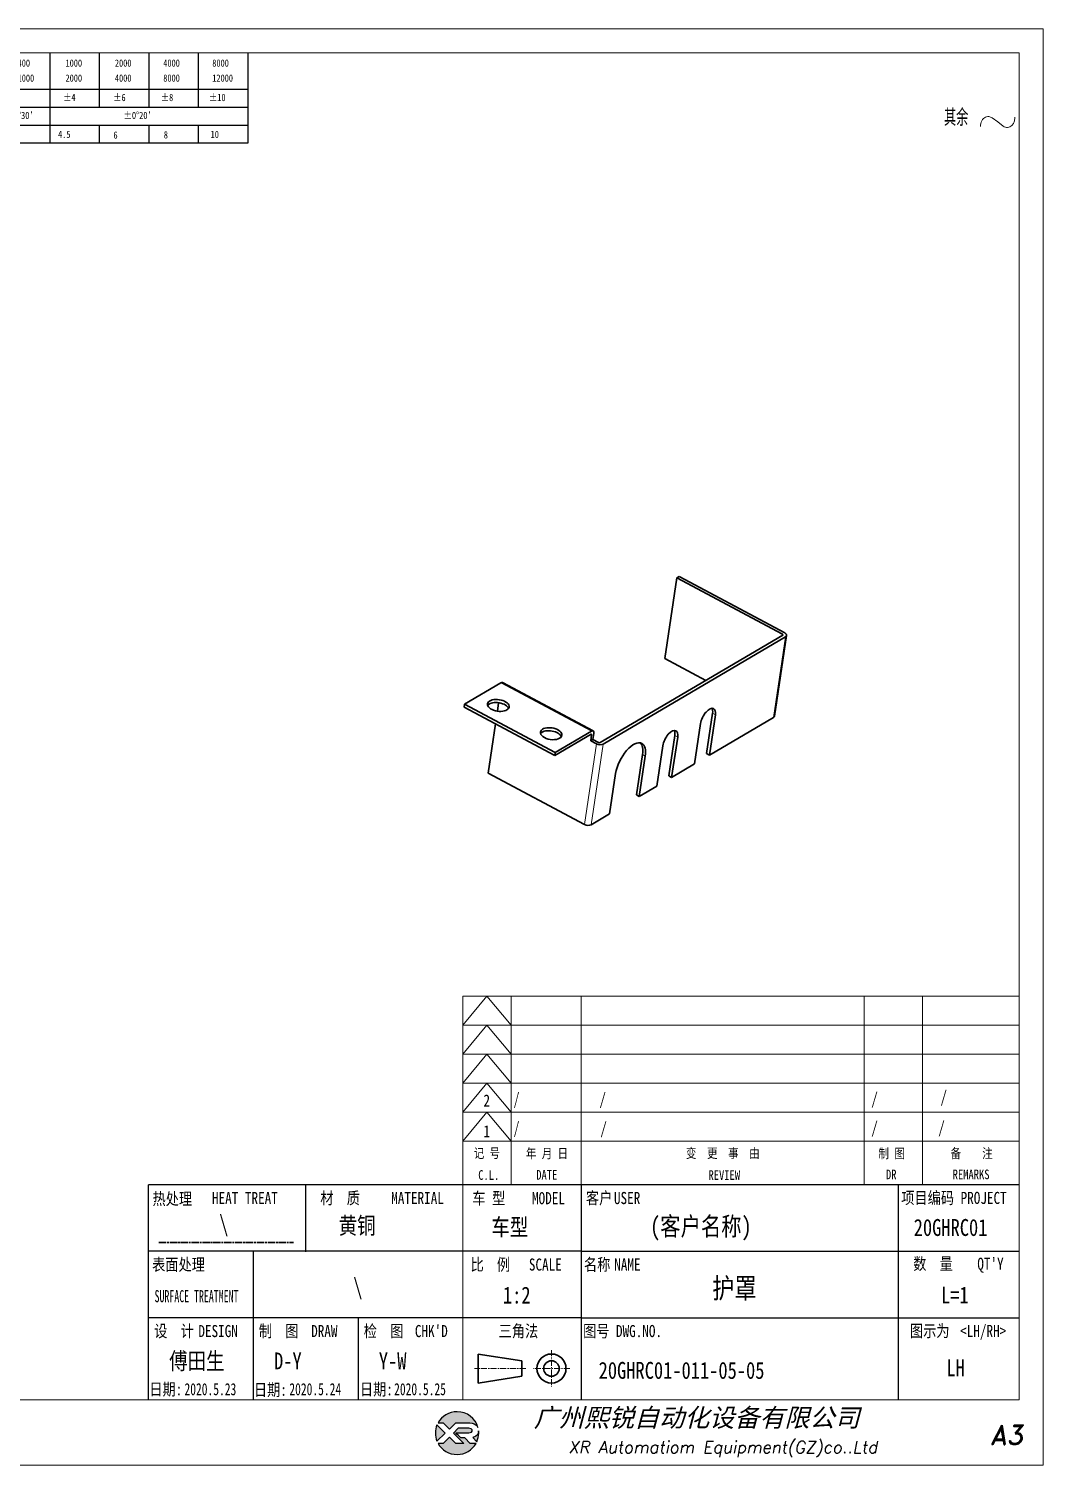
# Model space of a CAD drawing. Header units: millimetres. Extents: x 1333 to 209312, y -42879 to 359.
# Drawn here: x 141320 to 141740, y -1081 to -487 of the extents above; entities that cross this region are included whole.
import ezdxf
from ezdxf.enums import TextEntityAlignment as Align

# ---------------------------------------------------------------- set-up
doc = ezdxf.new("R2010")
doc.units = ezdxf.units.MM
doc.header["$LTSCALE"] = 0.5
for name, pattern in [('AM_ISO08W050x2', [9, 6, -0.75, 1.5, -0.75]), ('CENTER', [2, 1.25, -0.25, 0.25, -0.25]), ('DOT2', [0.125, 0, -0.125])]:
    doc.linetypes.add(name, pattern=pattern)
for name, color, linetype in [('DIM', 3, 'Continuous'), ('layer 1', 7, 'Continuous'), ('图\\M+19E79\\M+195B6\\M+18E9A', 7, 'Continuous'), ('图号', 7, 'Continuous'), ('图名', 7, 'Continuous'), ('数量', 7, 'Continuous'), ('材质', 7, 'Continuous'), ('表面处理', 7, 'Continuous'), ('车型', 7, 'Continuous')]:
    doc.layers.add(name, color=color, linetype=linetype)
for name, color, linetype, lineweight in [('中心线', 2, 'AM_ISO08W050x2', 18), ('图框', 7, 'Continuous', 18), ('标注线', 3, 'Continuous', 18), ('热处理', 7, 'Continuous', 20), ('粗点划线', 6, 'AM_ISO08W050x2', 35)]:
    doc.layers.add(name, color=color, linetype=linetype, lineweight=lineweight)
doc.layers.add('打印', color=7, linetype='Continuous', lineweight=15, plot=False)
doc.layers.add('打印-禁用', color=7, linetype='Continuous', lineweight=15, plot=False)
doc.styles.add('STYLE1', font='')
doc.styles.add('国标', font='simfang.ttf', dxfattribs={"width": 0.8})
doc.styles.add('机械长仿宋', font='gbenor.shx', dxfattribs={"height": 1, "bigfont": 'gbcbig.shx'})
doc.styles.add('标题\\M+18E9A', font='romand.shx', dxfattribs={"oblique": 10, "bigfont": 'bigfont.shx'})
doc.styles.get('STYLE1').set_extended_font_data('SimSun')

# ---------------------------------------------------------------- blocks, each defined once
blk = doc.blocks.new('XR')
at = {"true_color": 0xfc8000}
h = blk.add_hatch(color=30, dxfattribs=at)
h.set_gradient(color1=(252, 128, 0), rotation=240, one_color=1, tint=1, name='INVCURVED')
edge = h.paths.add_edge_path()
edge.add_spline(control_points=[(-434.18, -5928.47), (-433.9, -5928.74), (-433.63, -5929.01), (-433.63, -5929.01), (-433.63, -5929.01), (-433.63, -5929.01), (-433.36, -5928.74), (-433.09, -5928.47)], knot_values=[0.5625, 0.5625, 0.5625, 0.5625, 0.625, 0.625, 0.625, 0.625, 0.6875, 0.6875, 0.6875, 0.6875], degree=3, periodic=0)
edge.add_spline(control_points=[(-433.09, -5928.47), (-432.82, -5928.2), (-432.54, -5927.93), (-432.54, -5927.93), (-432.54, -5927.93), (-432.54, -5927.93), (-432.04, -5927.93), (-431.53, -5927.93)], knot_values=[0.4375, 0.4375, 0.4375, 0.4375, 0.5, 0.5, 0.5, 0.5, 0.5625, 0.5625, 0.5625, 0.5625], degree=3, periodic=0)
edge.add_spline(control_points=[(-431.53, -5927.93), (-431.03, -5927.93), (-430.52, -5927.93), (-430.52, -5927.93), (-430.52, -5927.93), (-430, -5927.93), (-429.43, -5927.96), (-429.01, -5928.33)], knot_values=[0.25, 0.25, 0.25, 0.25, 0.3125, 0.3125, 0.3125, 0.3125, 0.4375, 0.4375, 0.4375, 0.4375], degree=3, periodic=0)
edge.add_spline(control_points=[(-429.01, -5928.33), (-428.88, -5928.44), (-428.78, -5928.59), (-428.71, -5928.75)], knot_values=[0.125, 0.125, 0.125, 0.125, 0.25, 0.25, 0.25, 0.25], degree=3, periodic=0)
edge.add_spline(control_points=[(-428.71, -5928.75), (-429.13, -5927.18), (-430.58, -5926.02), (-432.31, -5926.02)], knot_values=[0, 0, 0, 0, 0.125, 0.125, 0.125, 0.125], degree=3, periodic=0)
edge.add_spline(control_points=[(-432.31, -5926.02), (-433.72, -5926.02), (-434.94, -5926.79), (-435.58, -5927.93)], knot_values=[0.875, 0.875, 0.875, 0.875, 1, 1, 1, 1], degree=3, periodic=0)
edge.add_spline(control_points=[(-435.58, -5927.93), (-435.58, -5927.93), (-434.72, -5927.93), (-434.72, -5927.93), (-434.72, -5927.93), (-434.72, -5927.93), (-434.45, -5928.2), (-434.18, -5928.47)], knot_values=[0.6875, 0.6875, 0.6875, 0.6875, 0.8125, 0.8125, 0.8125, 0.8125, 0.875, 0.875, 0.875, 0.875], degree=3, periodic=0)
edge = h.paths.add_edge_path()
edge.add_spline(control_points=[(-434.79, -5929.26), (-435.04, -5929.02), (-435.34, -5928.72), (-435.54, -5928.53)], knot_values=[0.562504, 0.562504, 0.562504, 0.562504, 0.656252, 0.656252, 0.656252, 0.656252], degree=3, periodic=0)
edge.add_spline(control_points=[(-435.54, -5928.53), (-435.67, -5928.4), (-435.76, -5928.31), (-435.76, -5928.31), (-435.76, -5928.31), (-435.94, -5928.74), (-436.03, -5929.21), (-436.03, -5929.71)], knot_values=[0.25, 0.25, 0.25, 0.25, 0.312504, 0.312504, 0.312504, 0.312504, 0.562504, 0.562504, 0.562504, 0.562504], degree=3, periodic=0)
edge.add_spline(control_points=[(-436.03, -5929.71), (-436.03, -5930.2), (-435.94, -5930.67), (-435.76, -5931.1), (-435.76, -5931.1), (-435.4, -5930.75), (-435.05, -5930.4)], knot_values=[0.874998, 0.874998, 0.874998, 0.874998, 1.124998, 1.124998, 1.124998, 1.25, 1.25, 1.25, 1.25], degree=3, periodic=0)
edge.add_spline(control_points=[(-435.05, -5930.4), (-434.7, -5930.05), (-434.34, -5929.71), (-434.34, -5929.71), (-434.34, -5929.71), (-434.34, -5929.71), (-434.34, -5929.71), (-434.34, -5929.71)], knot_values=[0.749878, 0.749878, 0.749878, 0.749878, 0.874875, 0.874875, 0.874875, 0.874875, 0.874998, 0.874998, 0.874998, 0.874998], degree=3, periodic=0)
edge.add_spline(control_points=[(-434.34, -5929.71), (-434.34, -5929.71), (-434.34, -5929.71), (-434.34, -5929.71)], knot_values=[0.749634, 0.749634, 0.749634, 0.749634, 0.749817, 0.749817, 0.749817, 0.749817], degree=3, periodic=0)
edge.add_spline(control_points=[(-434.35, -5929.7), (-434.35, -5929.7), (-434.35, -5929.7), (-434.35, -5929.7)], knot_values=[0.738281, 0.738281, 0.738281, 0.738281, 0.742188, 0.742188, 0.742188, 0.742188], degree=3, periodic=0)
edge.add_spline(control_points=[(-434.35, -5929.7), (-434.36, -5929.69), (-434.37, -5929.68), (-434.38, -5929.67)], knot_values=[0.726563, 0.726563, 0.726563, 0.726563, 0.738281, 0.738281, 0.738281, 0.738281], degree=3, periodic=0)
edge.add_spline(control_points=[(-434.38, -5929.67), (-434.38, -5929.66), (-434.39, -5929.65), (-434.4, -5929.65)], knot_values=[0.718751, 0.718751, 0.718751, 0.718751, 0.726563, 0.726563, 0.726563, 0.726563], degree=3, periodic=0)
edge.add_spline(control_points=[(-434.4, -5929.65), (-434.42, -5929.63), (-434.45, -5929.6), (-434.47, -5929.58)], knot_values=[0.703126, 0.703126, 0.703126, 0.703126, 0.718751, 0.718751, 0.718751, 0.718751], degree=3, periodic=0)
edge.add_spline(control_points=[(-434.47, -5929.58), (-434.5, -5929.55), (-434.53, -5929.52), (-434.56, -5929.49)], knot_values=[0.687501, 0.687501, 0.687501, 0.687501, 0.703126, 0.703126, 0.703126, 0.703126], degree=3, periodic=0)
edge.add_spline(control_points=[(-434.56, -5929.49), (-434.63, -5929.42), (-434.71, -5929.35), (-434.79, -5929.26)], knot_values=[0.656252, 0.656252, 0.656252, 0.656252, 0.687501, 0.687501, 0.687501, 0.687501], degree=3, periodic=0)
at = {"true_color": 0x0348ff}
h = blk.add_hatch(color=160, dxfattribs=at)
h.set_gradient(color1=(3, 72, 255), color2=(0, 41, 153), one_color=1, tint=0.3, name='HEMISPHERICAL')
edge = h.paths.add_edge_path()
edge.add_spline(control_points=[(-432.54, -5929.67), (-432.26, -5929.95), (-431.94, -5930.23), (-431.66, -5930.51), (-431.66, -5930.51), (-431.66, -5930.51), (-431.66, -5930.51), (-431.66, -5930.51)], knot_values=[0.736842, 0.736842, 0.736842, 0.736842, 0.789474, 0.789474, 0.789474, 0.789474, 0.802633, 0.802633, 0.802633, 0.802633], degree=3, periodic=0)
edge.add_spline(control_points=[(-431.66, -5930.51), (-431.65, -5930.51), (-431.65, -5930.52), (-431.65, -5930.52)], knot_values=[0.802633, 0.802633, 0.802633, 0.802633, 0.815791, 0.815791, 0.815791, 0.815791], degree=3, periodic=0)
edge.add_spline(control_points=[(-431.65, -5930.52), (-431.64, -5930.53), (-431.64, -5930.53), (-431.64, -5930.53)], knot_values=[0.815791, 0.815791, 0.815791, 0.815791, 0.82237, 0.82237, 0.82237, 0.82237], degree=3, periodic=0)
edge.add_spline(control_points=[(-431.64, -5930.53), (-431.64, -5930.53), (-431.64, -5930.53), (-431.63, -5930.54)], knot_values=[0.82237, 0.82237, 0.82237, 0.82237, 0.828949, 0.828949, 0.828949, 0.828949], degree=3, periodic=0)
edge.add_spline(control_points=[(-431.63, -5930.54), (-431.63, -5930.54), (-431.63, -5930.54), (-431.63, -5930.54), (-431.63, -5930.54), (-431.63, -5930.54), (-431.59, -5930.54), (-431.52, -5930.54)], knot_values=[0.841901, 0.841901, 0.841901, 0.841901, 0.842105, 0.842105, 0.842105, 0.842105, 0.855264, 0.855264, 0.855264, 0.855264], degree=3, periodic=0)
edge.add_spline(control_points=[(-431.52, -5930.54), (-431.46, -5930.54), (-431.38, -5930.54), (-431.3, -5930.54)], knot_values=[0.855264, 0.855264, 0.855264, 0.855264, 0.868422, 0.868422, 0.868422, 0.868422], degree=3, periodic=0)
edge.add_spline(control_points=[(-431.3, -5930.54), (-431.26, -5930.54), (-431.22, -5930.54), (-431.18, -5930.54)], knot_values=[0.868422, 0.868422, 0.868422, 0.868422, 0.875, 0.875, 0.875, 0.875], degree=3, periodic=0)
edge.add_spline(control_points=[(-431.18, -5930.54), (-431.14, -5930.54), (-431.1, -5930.54), (-431.07, -5930.54)], knot_values=[0.875, 0.875, 0.875, 0.875, 0.881579, 0.881579, 0.881579, 0.881579], degree=3, periodic=0)
edge.add_spline(control_points=[(-431.07, -5930.54), (-431.05, -5930.54), (-431.04, -5930.54), (-431.03, -5930.54)], knot_values=[0.881579, 0.881579, 0.881579, 0.881579, 0.884869, 0.884869, 0.884869, 0.884869], degree=3, periodic=0)
edge.add_spline(control_points=[(-431.03, -5930.54), (-431.02, -5930.54), (-431, -5930.54), (-431, -5930.54)], knot_values=[0.884869, 0.884869, 0.884869, 0.884869, 0.888158, 0.888158, 0.888158, 0.888158], degree=3, periodic=0)
edge.add_spline(control_points=[(-431, -5930.54), (-430.99, -5930.54), (-430.99, -5930.54), (-430.98, -5930.54)], knot_values=[0.888158, 0.888158, 0.888158, 0.888158, 0.889803, 0.889803, 0.889803, 0.889803], degree=3, periodic=0)
edge.add_spline(control_points=[(-430.98, -5930.54), (-430.98, -5930.54), (-430.98, -5930.54), (-430.97, -5930.54)], knot_values=[0.889803, 0.889803, 0.889803, 0.889803, 0.891447, 0.891447, 0.891447, 0.891447], degree=3, periodic=0)
edge.add_spline(control_points=[(-430.97, -5930.54), (-430.97, -5930.54), (-430.97, -5930.54), (-430.97, -5930.54)], knot_values=[0.891447, 0.891447, 0.891447, 0.891447, 0.89227, 0.89227, 0.89227, 0.89227], degree=3, periodic=0)
edge.add_spline(control_points=[(-430.97, -5930.54), (-430.97, -5930.54), (-430.97, -5930.54), (-430.97, -5930.54)], knot_values=[0.89227, 0.89227, 0.89227, 0.89227, 0.893092, 0.893092, 0.893092, 0.893092], degree=3, periodic=0)
edge.add_spline(control_points=[(-430.97, -5930.54), (-430.97, -5930.54), (-430.97, -5930.54), (-430.97, -5930.54)], knot_values=[0.893092, 0.893092, 0.893092, 0.893092, 0.893503, 0.893503, 0.893503, 0.893503], degree=3, periodic=0)
edge.add_spline(control_points=[(-430.97, -5930.54), (-430.97, -5930.54), (-430.97, -5930.54), (-430.97, -5930.54)], knot_values=[0.893503, 0.893503, 0.893503, 0.893503, 0.893914, 0.893914, 0.893914, 0.893914], degree=3, periodic=0)
edge.add_spline(control_points=[(-430.97, -5930.54), (-430.97, -5930.54), (-430.97, -5930.54), (-430.97, -5930.54)], knot_values=[0.893914, 0.893914, 0.893914, 0.893914, 0.89412, 0.89412, 0.89412, 0.89412], degree=3, periodic=0)
edge.add_spline(control_points=[(-430.97, -5930.54), (-430.97, -5930.54), (-430.97, -5930.54), (-430.97, -5930.54)], knot_values=[0.89412, 0.89412, 0.89412, 0.89412, 0.894326, 0.894326, 0.894326, 0.894326], degree=3, periodic=0)
edge.add_spline(control_points=[(-430.97, -5930.54), (-430.97, -5930.54), (-430.97, -5930.54), (-430.97, -5930.54)], knot_values=[0.894428, 0.894428, 0.894428, 0.894428, 0.894531, 0.894531, 0.894531, 0.894531], degree=3, periodic=0)
edge.add_spline(control_points=[(-430.97, -5930.54), (-430.97, -5930.54), (-430.97, -5930.54), (-430.97, -5930.54)], knot_values=[0.894531, 0.894531, 0.894531, 0.894531, 0.894583, 0.894583, 0.894583, 0.894583], degree=3, periodic=0)
edge.add_spline(control_points=[(-430.97, -5930.54), (-430.97, -5930.54), (-430.97, -5930.54), (-430.97, -5930.54), (-430.97, -5930.54), (-430.97, -5930.54), (-430.73, -5930.78), (-430.49, -5931.01)], knot_values=[0.894685, 0.894685, 0.894685, 0.894685, 0.894737, 0.894737, 0.894737, 0.894737, 0.921052, 0.921052, 0.921052, 0.921052], degree=3, periodic=0)
edge.add_spline(control_points=[(-430.49, -5931.01), (-430.26, -5931.24), (-430.02, -5931.48), (-430.02, -5931.48)], knot_values=[0.921052, 0.921052, 0.921052, 0.921052, 0.947368, 0.947368, 0.947368, 0.947368], degree=3, periodic=0)
edge.add_spline(control_points=[(-430.02, -5931.48), (-430.02, -5931.48), (-430.02, -5931.48), (-430.02, -5931.48)], knot_values=[0.947522, 0.947522, 0.947522, 0.947522, 0.947573, 0.947573, 0.947573, 0.947573], degree=3, periodic=0)
edge.add_spline(control_points=[(-430.02, -5931.48), (-430.02, -5931.48), (-430.02, -5931.48), (-430.02, -5931.48)], knot_values=[0.947573, 0.947573, 0.947573, 0.947573, 0.947676, 0.947676, 0.947676, 0.947676], degree=3, periodic=0)
edge.add_spline(control_points=[(-430.02, -5931.48), (-430.02, -5931.48), (-430.02, -5931.48), (-430.02, -5931.48)], knot_values=[0.947676, 0.947676, 0.947676, 0.947676, 0.947779, 0.947779, 0.947779, 0.947779], degree=3, periodic=0)
edge.add_spline(control_points=[(-430.02, -5931.48), (-430.02, -5931.48), (-430.02, -5931.48), (-430.02, -5931.48)], knot_values=[0.947779, 0.947779, 0.947779, 0.947779, 0.947984, 0.947984, 0.947984, 0.947984], degree=3, periodic=0)
edge.add_spline(control_points=[(-430.02, -5931.48), (-430.02, -5931.48), (-430.02, -5931.48), (-430.02, -5931.48)], knot_values=[0.947984, 0.947984, 0.947984, 0.947984, 0.94819, 0.94819, 0.94819, 0.94819], degree=3, periodic=0)
edge.add_spline(control_points=[(-430.02, -5931.48), (-430.02, -5931.48), (-430.02, -5931.48), (-430.02, -5931.48)], knot_values=[0.94819, 0.94819, 0.94819, 0.94819, 0.948601, 0.948601, 0.948601, 0.948601], degree=3, periodic=0)
edge.add_spline(control_points=[(-430.02, -5931.48), (-430.02, -5931.48), (-430.02, -5931.48), (-430.02, -5931.48)], knot_values=[0.948601, 0.948601, 0.948601, 0.948601, 0.949012, 0.949012, 0.949012, 0.949012], degree=3, periodic=0)
edge.add_spline(control_points=[(-430.02, -5931.48), (-430.02, -5931.48), (-430.01, -5931.48), (-430.01, -5931.48)], knot_values=[0.949012, 0.949012, 0.949012, 0.949012, 0.949834, 0.949834, 0.949834, 0.949834], degree=3, periodic=0)
edge.add_spline(control_points=[(-430.01, -5931.48), (-430.01, -5931.48), (-430.01, -5931.48), (-430.01, -5931.48)], knot_values=[0.949834, 0.949834, 0.949834, 0.949834, 0.950657, 0.950657, 0.950657, 0.950657], degree=3, periodic=0)
edge.add_spline(control_points=[(-430.01, -5931.48), (-430.01, -5931.48), (-430, -5931.48), (-430, -5931.48)], knot_values=[0.950657, 0.950657, 0.950657, 0.950657, 0.952301, 0.952301, 0.952301, 0.952301], degree=3, periodic=0)
edge.add_spline(control_points=[(-430, -5931.48), (-429.99, -5931.48), (-429.98, -5931.48), (-429.98, -5931.48)], knot_values=[0.952301, 0.952301, 0.952301, 0.952301, 0.953946, 0.953946, 0.953946, 0.953946], degree=3, periodic=0)
edge.add_spline(control_points=[(-429.98, -5931.48), (-429.96, -5931.48), (-429.95, -5931.48), (-429.93, -5931.48)], knot_values=[0.953946, 0.953946, 0.953946, 0.953946, 0.957236, 0.957236, 0.957236, 0.957236], degree=3, periodic=0)
edge.add_spline(control_points=[(-429.93, -5931.48), (-429.91, -5931.48), (-429.89, -5931.48), (-429.87, -5931.48)], knot_values=[0.957236, 0.957236, 0.957236, 0.957236, 0.960525, 0.960525, 0.960525, 0.960525], degree=3, periodic=0)
edge.add_spline(control_points=[(-429.87, -5931.48), (-429.82, -5931.48), (-429.77, -5931.48), (-429.71, -5931.48)], knot_values=[0.960525, 0.960525, 0.960525, 0.960525, 0.967104, 0.967104, 0.967104, 0.967104], degree=3, periodic=0)
edge.add_spline(control_points=[(-429.71, -5931.48), (-429.65, -5931.48), (-429.59, -5931.48), (-429.53, -5931.48)], knot_values=[0.967104, 0.967104, 0.967104, 0.967104, 0.973683, 0.973683, 0.973683, 0.973683], degree=3, periodic=0)
edge.add_spline(control_points=[(-429.53, -5931.48), (-429.41, -5931.48), (-429.29, -5931.48), (-429.19, -5931.48)], knot_values=[0.973683, 0.973683, 0.973683, 0.973683, 0.98684, 0.98684, 0.98684, 0.98684], degree=3, periodic=0)
edge.add_spline(control_points=[(-429.19, -5931.48), (-429.1, -5931.48), (-429.04, -5931.48), (-429.04, -5931.48), (-429.67, -5932.62), (-430.9, -5933.39), (-432.31, -5933.39)], knot_values=[0.98684, 0.98684, 0.98684, 0.98684, 1, 1, 1, 1.052632, 1.052632, 1.052632, 1.052632], degree=3, periodic=0)
edge.add_spline(control_points=[(-432.31, -5933.39), (-433.72, -5933.39), (-434.94, -5932.62), (-435.58, -5931.48), (-435.58, -5931.48), (-435.58, -5931.48), (-435.36, -5931.48), (-435.15, -5931.48)], knot_values=[0.052632, 0.052632, 0.052632, 0.052632, 0.105263, 0.105263, 0.105263, 0.105263, 0.131579, 0.131579, 0.131579, 0.131579], degree=3, periodic=0)
edge.add_spline(control_points=[(-435.15, -5931.48), (-434.93, -5931.48), (-434.72, -5931.48), (-434.72, -5931.48), (-434.72, -5931.48), (-434.72, -5931.48), (-434.45, -5931.21), (-434.18, -5930.94)], knot_values=[0.131579, 0.131579, 0.131579, 0.131579, 0.157895, 0.157895, 0.157895, 0.157895, 0.184211, 0.184211, 0.184211, 0.184211], degree=3, periodic=0)
edge.add_spline(control_points=[(-434.18, -5930.94), (-433.9, -5930.67), (-433.63, -5930.4), (-433.63, -5930.4), (-433.63, -5930.4), (-433.63, -5930.4), (-433.36, -5930.67), (-433.09, -5930.94)], knot_values=[0.184211, 0.184211, 0.184211, 0.184211, 0.210526, 0.210526, 0.210526, 0.210526, 0.236842, 0.236842, 0.236842, 0.236842], degree=3, periodic=0)
edge.add_spline(control_points=[(-433.09, -5930.94), (-432.82, -5931.21), (-432.54, -5931.48), (-432.54, -5931.48), (-432.54, -5931.48), (-432.54, -5931.48), (-432.19, -5931.48), (-431.83, -5931.48)], knot_values=[0.236842, 0.236842, 0.236842, 0.236842, 0.263158, 0.263158, 0.263158, 0.263158, 0.289474, 0.289474, 0.289474, 0.289474], degree=3, periodic=0)
edge.add_spline(control_points=[(-431.83, -5931.48), (-431.48, -5931.48), (-431.12, -5931.48), (-431.12, -5931.48), (-431.12, -5931.48), (-431.12, -5931.48), (-431.57, -5931.03), (-432.02, -5930.59)], knot_values=[0.289474, 0.289474, 0.289474, 0.289474, 0.315789, 0.315789, 0.315789, 0.315789, 0.342105, 0.342105, 0.342105, 0.342105], degree=3, periodic=0)
edge.add_spline(control_points=[(-432.02, -5930.59), (-432.47, -5930.15), (-432.92, -5929.71), (-432.92, -5929.71), (-432.92, -5929.71), (-432.92, -5929.71), (-432.71, -5929.5), (-432.5, -5929.29)], knot_values=[0.342105, 0.342105, 0.342105, 0.342105, 0.368421, 0.368421, 0.368421, 0.368421, 0.394737, 0.394737, 0.394737, 0.394737], degree=3, periodic=0)
edge.add_spline(control_points=[(-432.5, -5929.29), (-432.3, -5929.09), (-432.09, -5928.88), (-432.09, -5928.88)], knot_values=[0.394737, 0.394737, 0.394737, 0.394737, 0.421053, 0.421053, 0.421053, 0.421053], degree=3, periodic=0)
edge.add_spline(control_points=[(-432.09, -5928.88), (-432.09, -5928.88), (-432.06, -5928.86), (-432.06, -5928.86)], knot_values=[0.421053, 0.421053, 0.421053, 0.421053, 0.473684, 0.473684, 0.473684, 0.473684], degree=3, periodic=0)
edge.add_spline(control_points=[(-432.06, -5928.86), (-432.06, -5928.86), (-432.06, -5928.86), (-432.06, -5928.86), (-432.06, -5928.86), (-432.06, -5928.86), (-430.4, -5928.86), (-430.26, -5928.86)], knot_values=[0.473684, 0.473684, 0.473684, 0.473684, 0.473684, 0.473684, 0.473684, 0.473684, 0.526316, 0.526316, 0.526316, 0.526316], degree=3, periodic=0)
edge.add_spline(control_points=[(-430.26, -5928.86), (-429.54, -5928.86), (-429.62, -5929.4), (-429.83, -5929.55)], knot_values=[0.526316, 0.526316, 0.526316, 0.526316, 0.578947, 0.578947, 0.578947, 0.578947], degree=3, periodic=0)
edge.add_spline(control_points=[(-429.83, -5929.55), (-429.94, -5929.62), (-430.08, -5929.65), (-430.26, -5929.65), (-430.26, -5929.65), (-430.26, -5929.65), (-430.48, -5929.65), (-430.71, -5929.66)], knot_values=[0.578947, 0.578947, 0.578947, 0.578947, 0.631579, 0.631579, 0.631579, 0.631579, 0.657895, 0.657895, 0.657895, 0.657895], degree=3, periodic=0)
edge.add_spline(control_points=[(-430.71, -5929.66), (-430.93, -5929.66), (-431.15, -5929.67), (-431.15, -5929.67), (-431.15, -5929.67), (-431.15, -5929.67), (-432.54, -5929.67), (-432.54, -5929.67)], knot_values=[0.657895, 0.657895, 0.657895, 0.657895, 0.684211, 0.684211, 0.684211, 0.684211, 0.736842, 0.736842, 0.736842, 0.736842], degree=3, periodic=0)
edge = h.paths.add_edge_path()
edge.add_spline(control_points=[(-428.6, -5929.32), (-428.61, -5929.67), (-428.76, -5930), (-429.06, -5930.22)], knot_values=[0.8, 0.8, 0.8, 0.8, 1, 1, 1, 1], degree=3, periodic=0)
edge.add_spline(control_points=[(-429.06, -5930.22), (-429.22, -5930.34), (-429.41, -5930.43), (-429.61, -5930.48)], knot_values=[0.6, 0.6, 0.6, 0.6, 0.8, 0.8, 0.8, 0.8], degree=3, periodic=0)
edge.add_spline(control_points=[(-429.61, -5930.48), (-429.61, -5930.48), (-428.9, -5931.19), (-428.9, -5931.19), (-428.9, -5931.19), (-428.69, -5930.73), (-428.58, -5930.23), (-428.58, -5929.71)], knot_values=[0.2, 0.2, 0.2, 0.2, 0.4, 0.4, 0.4, 0.4, 0.6, 0.6, 0.6, 0.6], degree=3, periodic=0)
edge.add_spline(control_points=[(-428.58, -5929.71), (-428.58, -5929.58), (-428.59, -5929.45), (-428.6, -5929.32)], knot_values=[0, 0, 0, 0, 0.2, 0.2, 0.2, 0.2], degree=3, periodic=0)
at = {"layer": 'layer 1', "color": 30}
for points, knots in [([(-432.31, -5926.02), (-430.58, -5926.02), (-429.13, -5927.18), (-428.71, -5928.75), (-428.71, -5928.75), (-428.78, -5928.59), (-428.88, -5928.44), (-429.01, -5928.33), (-429.01, -5928.33), (-429.43, -5927.96), (-430, -5927.93), (-430.52, -5927.93), (-430.52, -5927.93), (-430.52, -5927.93), (-432.54, -5927.93), (-432.54, -5927.93), (-432.54, -5927.93), (-432.54, -5927.93), (-433.63, -5929.01), (-433.63, -5929.01), (-433.63, -5929.01), (-433.63, -5929.01), (-434.72, -5927.93), (-434.72, -5927.93), (-434.72, -5927.93), (-434.72, -5927.93), (-435.58, -5927.93), (-435.58, -5927.93), (-435.58, -5927.93), (-434.94, -5926.79), (-433.72, -5926.02), (-432.31, -5926.02)], [0, 0, 0, 0, 0.125, 0.125, 0.125, 0.125, 0.25, 0.25, 0.25, 0.25, 0.375, 0.375, 0.375, 0.375, 0.5, 0.5, 0.5, 0.5, 0.625, 0.625, 0.625, 0.625, 0.75, 0.75, 0.75, 0.75, 0.875, 0.875, 0.875, 0.875, 1, 1, 1, 1]), ([(-435.76, -5931.1), (-435.94, -5930.67), (-436.03, -5930.2), (-436.03, -5929.71), (-436.03, -5929.71), (-436.03, -5929.21), (-435.94, -5928.74), (-435.76, -5928.31), (-435.76, -5928.31), (-435.76, -5928.31), (-434.34, -5929.71), (-434.34, -5929.71), (-434.34, -5929.71), (-434.34, -5929.71), (-435.76, -5931.1), (-435.76, -5931.1)], [0, 0, 0, 0, 0.25, 0.25, 0.25, 0.25, 0.5, 0.5, 0.5, 0.5, 0.75, 0.75, 0.75, 0.75, 1, 1, 1, 1])]:
    blk.add_open_spline(points, degree=3, knots=knots, dxfattribs=at)
at = {"layer": 'layer 1', "color": 154}
for points, knots in [([(-429.04, -5931.48), (-429.67, -5932.62), (-430.9, -5933.39), (-432.31, -5933.39), (-432.31, -5933.39), (-433.72, -5933.39), (-434.94, -5932.62), (-435.58, -5931.48), (-435.58, -5931.48), (-435.58, -5931.48), (-434.72, -5931.48), (-434.72, -5931.48), (-434.72, -5931.48), (-434.72, -5931.48), (-433.63, -5930.4), (-433.63, -5930.4), (-433.63, -5930.4), (-433.63, -5930.4), (-432.54, -5931.48), (-432.54, -5931.48), (-432.54, -5931.48), (-432.54, -5931.48), (-431.12, -5931.48), (-431.12, -5931.48), (-431.12, -5931.48), (-431.12, -5931.48), (-432.92, -5929.71), (-432.92, -5929.71), (-432.92, -5929.71), (-432.92, -5929.71), (-432.09, -5928.88), (-432.09, -5928.88), (-432.09, -5928.88), (-432.09, -5928.88), (-432.06, -5928.86), (-432.06, -5928.86), (-432.06, -5928.86), (-432.06, -5928.86), (-430.4, -5928.86), (-430.26, -5928.86), (-430.26, -5928.86), (-429.54, -5928.86), (-429.62, -5929.4), (-429.83, -5929.55), (-429.83, -5929.55), (-429.94, -5929.62), (-430.08, -5929.65), (-430.26, -5929.65), (-430.26, -5929.65), (-430.26, -5929.65), (-431.15, -5929.67), (-431.15, -5929.67), (-431.15, -5929.67), (-431.15, -5929.67), (-432.54, -5929.67), (-432.54, -5929.67), (-432.54, -5929.67), (-432.26, -5929.95), (-431.94, -5930.23), (-431.66, -5930.51), (-431.66, -5930.51), (-431.66, -5930.51), (-431.63, -5930.54), (-431.63, -5930.54), (-431.63, -5930.54), (-431.63, -5930.54), (-430.97, -5930.54), (-430.97, -5930.54), (-430.97, -5930.54), (-430.97, -5930.54), (-430.02, -5931.48), (-430.02, -5931.48), (-430.02, -5931.48), (-430.02, -5931.48), (-429.04, -5931.48), (-429.04, -5931.48)], [0, 0, 0, 0, 0.052632, 0.052632, 0.052632, 0.052632, 0.105263, 0.105263, 0.105263, 0.105263, 0.157895, 0.157895, 0.157895, 0.157895, 0.210526, 0.210526, 0.210526, 0.210526, 0.263158, 0.263158, 0.263158, 0.263158, 0.315789, 0.315789, 0.315789, 0.315789, 0.368421, 0.368421, 0.368421, 0.368421, 0.421053, 0.421053, 0.421053, 0.421053, 0.473684, 0.473684, 0.473684, 0.473684, 0.526316, 0.526316, 0.526316, 0.526316, 0.578947, 0.578947, 0.578947, 0.578947, 0.631579, 0.631579, 0.631579, 0.631579, 0.684211, 0.684211, 0.684211, 0.684211, 0.736842, 0.736842, 0.736842, 0.736842, 0.789474, 0.789474, 0.789474, 0.789474, 0.842105, 0.842105, 0.842105, 0.842105, 0.894737, 0.894737, 0.894737, 0.894737, 0.947368, 0.947368, 0.947368, 0.947368, 1, 1, 1, 1]), ([(-428.6, -5929.32), (-428.59, -5929.45), (-428.58, -5929.58), (-428.58, -5929.71), (-428.58, -5929.71), (-428.58, -5930.23), (-428.69, -5930.73), (-428.9, -5931.19), (-428.9, -5931.19), (-428.9, -5931.19), (-429.61, -5930.48), (-429.61, -5930.48), (-429.61, -5930.48), (-429.41, -5930.43), (-429.22, -5930.34), (-429.06, -5930.22), (-429.06, -5930.22), (-428.76, -5930), (-428.61, -5929.67), (-428.6, -5929.32)], [0, 0, 0, 0, 0.2, 0.2, 0.2, 0.2, 0.4, 0.4, 0.4, 0.4, 0.6, 0.6, 0.6, 0.6, 0.8, 0.8, 0.8, 0.8, 1, 1, 1, 1])]:
    blk.add_open_spline(points, degree=3, knots=knots, dxfattribs=at)
blk = doc.blocks.new('GZDEH零件A3图框V01版')
at = {"layer": '中心线', "color": 1, "linetype": 'CENTER', "lineweight": 5, "ltscale": 2}
for p, q in [((3175.82, -1822.66), (3175.82, -1830.26)), ((3170.49, -1826.46), (3159.89, -1826.46)), ((3179.62, -1826.46), (3172.02, -1826.46))]:
    blk.add_line(p, q, dxfattribs=at)
at = {"layer": '图\\M+19E79\\M+195B6\\M+18E9A', "color": 9}
for p, q in [((3072.2, -1561.98), (3072.2, -1554.46)), ((3082.42, -1561.98), (3082.42, -1554.46)), ((3092.64, -1561.98), (3092.64, -1554.46)), ((3102.86, -1561.98), (3102.86, -1554.46)), ((3113.09, -1573.08), (3113.09, -1554.46)), ((2996.09, -1561.98), (3113.09, -1561.98)), ((3072.2, -1573.08), (3072.2, -1561.98)), ((3082.42, -1565.68), (3082.42, -1561.98)), ((3092.64, -1565.68), (3092.64, -1561.98)), ((3102.86, -1565.68), (3102.86, -1561.98)), ((2996.09, -1565.68), (3113.09, -1565.68)), ((2996.09, -1569.38), (3113.09, -1569.38)), ((3082.42, -1573.08), (3082.42, -1569.48)), ((3092.64, -1573.08), (3092.64, -1569.38)), ((3102.86, -1573.08), (3102.86, -1569.38)), ((2990.09, -1573.08), (3113.09, -1573.08)), ((3272.49, -1788.46), (3092.49, -1788.46)), ((3124.99, -1788.46), (3124.99, -1802.35)), ((3181.99, -1788.46), (3181.99, -1832.96)), ((3247.49, -1788.46), (3247.49, -1832.96)), ((3181.99, -1802.21), (3092.49, -1802.21)), ((3114.17, -1802.21), (3114.17, -1815.96)), ((3181.99, -1802.21), (3272.49, -1802.21)), ((3181.99, -1815.96), (3092.49, -1815.96)), ((3114.17, -1815.96), (3114.17, -1832.96)), ((3114.17, -1815.96), (3114.17, -1832.96)), ((3135.83, -1815.96), (3135.83, -1832.96)), ((3135.83, -1815.96), (3135.83, -1832.96)), ((3181.99, -1815.96), (3272.49, -1815.96))]:
    blk.add_line(p, q, dxfattribs=at)
at = {"layer": '图\\M+19E79\\M+195B6\\M+18E9A', "color": 7}
blk.add_line((3272.49, -1788.46), (3092.49, -1788.46), dxfattribs=at)
at = {"layer": '图\\M+19E79\\M+195B6\\M+18E9A', "color": 9, "linetype": 'Continuous'}
blk.add_line((3092.49, -1832.96), (3092.49, -1788.46), dxfattribs=at)
at = {"layer": '图框', "linetype": 'Continuous'}
for p, q in [((3272.49, -1554.46), (2882.49, -1554.46)), ((3272.49, -1832.96), (3272.49, -1554.46)), ((3157.49, -1749.46), (3272.49, -1749.46)), ((3157.49, -1832.96), (3157.49, -1749.46)), ((2882.49, -1832.96), (3272.49, -1832.96))]:
    blk.add_line(p, q, dxfattribs=at)
at = {"layer": '图框', "color": 9}
for p, q in [((3157.49, -1755.46), (3162.49, -1749.46)), ((3162.49, -1749.46), (3167.49, -1755.46)), ((3167.49, -1788.46), (3167.49, -1749.46)), ((3240.49, -1788.46), (3240.49, -1749.46)), ((3252.49, -1749.46), (3252.49, -1788.46)), ((3157.49, -1755.46), (3272.49, -1755.46)), ((3157.49, -1761.46), (3162.49, -1755.46)), ((3162.49, -1755.46), (3167.49, -1761.46)), ((3157.49, -1761.46), (3272.49, -1761.46)), ((3157.49, -1767.46), (3162.49, -1761.46)), ((3162.49, -1761.46), (3167.49, -1767.46)), ((3157.49, -1767.46), (3272.49, -1767.46)), ((3157.49, -1773.46), (3162.49, -1767.46)), ((3162.49, -1767.46), (3167.49, -1773.46)), ((3157.49, -1773.46), (3272.49, -1773.46)), ((3157.49, -1779.46), (3162.49, -1773.46)), ((3162.49, -1773.46), (3167.49, -1779.46)), ((3157.49, -1779.46), (3272.49, -1779.46))]:
    blk.add_line(p, q, dxfattribs=at)
at = {"layer": '图框', "color": 9, "linetype": 'Continuous'}
blk.add_line((3181.99, -1749.46), (3181.99, -1832.96), dxfattribs=at)
at = {"layer": '图框', "color": 2, "linetype": 'ByBlock', "lineweight": 35}
for p, q in [((3169.69, -1824.86), (3160.69, -1823.46)), ((3160.69, -1829.46), (3160.69, -1823.46)), ((3169.69, -1824.86), (3169.69, -1828.06)), ((3169.69, -1828.06), (3160.69, -1829.46))]:
    blk.add_line(p, q, dxfattribs=at)
for radius in [3, 1.6]:
    blk.add_circle((3175.82, -1826.46), radius, dxfattribs=at)
at = {"layer": '打印-禁用', "linetype": 'Continuous'}
for p, q in [((3277.49, -1549.46), (2857.49, -1549.46)), ((3277.49, -1846.46), (3277.49, -1549.46)), ((2857.49, -1846.46), (3277.49, -1846.46))]:
    blk.add_line(p, q, dxfattribs=at)
at = {"layer": 'DIM', "xscale": 1.199999999999818, "yscale": 1.199999999999818, "zscale": 1.199999999999818}
blk.add_blockref('XR', (3675.07, 5275.84), dxfattribs=at)
at = {"layer": '图\\M+19E79\\M+195B6\\M+18E9A', "color": 9, "style": '国标'}
for s, height, width, p in [('400', 1.5, 0.8, (3065.46, -1557.31)), ('1000', 1.5, 0.8, (3075.36, -1557.31)), ('2000', 1.5, 0.8, (3085.57, -1557.31)), ('4000', 1.5, 0.8, (3095.57, -1557.31)), ('8000', 1.5, 0.8, (3105.7, -1557.31)), ('1000', 1.5, 0.8, (3065.46, -1560.41)), ('2000', 1.5, 0.8, (3075.36, -1560.41)), ('4000', 1.5, 0.8, (3085.57, -1560.41)), ('8000', 1.5, 0.8, (3095.57, -1560.41)), ('12000', 1.5, 0.8, (3105.7, -1560.41)), ('±4', 1.5, 0.8, (3074.85, -1564.42)), ('±6', 1.5, 0.8, (3085.22, -1564.42)), ('±8', 1.5, 0.8, (3095.06, -1564.42)), ('±10', 1.5, 0.8, (3105.02, -1564.42)), ("±0%%D30'", 1.5, 0.8, (3062.98, -1568.12)), ("±0%%D20'", 1.5, 0.8, (3087.38, -1568.12)), ('4.5', 1.5, 0.8, (3073.82, -1572.05)), ('6', 1.5, 0.8, (3085.28, -1572.19)), ('8', 1.5, 0.8, (3095.68, -1572.15)), ('10', 1.5, 0.8, (3105.36, -1572.06)), ('热处理', 2.5, 0.8, (3093.35, -1792.61)), ('材  质', 2.5, 0.8, (3128.04, -1792.46)), ('项目编码 PROJECT', 2.5, 0.8, (3248.13, -1792.43)), ('表面处理', 2.5, 0.8, (3093.27, -1806.21)), ('比  例\u3000', 2.5, 0.8, (3159.1, -1806.21)), ('SCALE', 2.5, 0.8, (3171.15, -1806.21)), ('名称\u3000', 2.5, 0.8, (3182.54, -1806.21)), ('NAME', 2.5, 0.8, (3188.8, -1806.21)), ('数  量', 2.5, 0.8, (3250.61, -1806.05)), ("QT'Y ", 2.5, 0.8, (3263.86, -1806.05)), ('SURFACE TREATMENT', 2.5, 0.6, (3093.77, -1812.75)), (' DESIGN', 2.5, 0.8, (3101.47, -1819.96)), (' DRAW', 2.5, 0.8, (3124.78, -1819.96)), ("CHK'D", 2.5, 0.8, (3147.58, -1819.96)), ('三角法', 2.5, 0.8, (3164.9, -1819.96)), ('图号', 2.5, 0.8, (3182.36, -1819.96)), ('DWG.NO.', 2.5, 0.8, (3189.16, -1819.96)), ('图示为', 2.5, 0.8, (3249.94, -1819.93)), ('<LH/RH>', 2.5, 0.8, (3260.31, -1819.93))]:
    blk.add_text(s, height=height, dxfattribs=dict(at, width=width)).set_placement(p)
at = {"layer": '图\\M+19E79\\M+195B6\\M+18E9A', "color": 9, "style": '国标', "width": 0.8}
for s, p in [('HEAT TREAT', (3112.45, -1792.46)), ('MATERIAL', (3148.14, -1792.46)), ('客户', (3185.68, -1792.46)), ('USER', (3191.46, -1792.46)), ('设  计', (3097.79, -1819.96)), ('制  图', (3119.43, -1819.96)), ('检  图', (3141.11, -1819.96)), ('日期:', (3096.09, -1832)), ('日期:', (3117.71, -1832.1)), ('日期:', (3139.62, -1832))]:
    blk.add_text(s, height=2.5, dxfattribs=at).set_placement(p, align=Align.CENTER)
for s, p in [('车 型', (3162.87, -1791.2)), ('MODEL', (3175.2, -1791.24))]:
    blk.add_text(s, height=2.5, dxfattribs=at).set_placement(p, align=Align.MIDDLE)
at = {"layer": '图\\M+19E79\\M+195B6\\M+18E9A', "color": 7, "lineweight": -3, "style": 'STYLE1', "oblique": 15}
blk.add_text('广州熙锐自动化设备有限公司 ', height=3.8, dxfattribs=at).set_placement((3172.16, -1838.51))
at = {"layer": '图\\M+19E79\\M+195B6\\M+18E9A', "color": 7, "style": '标题\\M+18E9A', "oblique": 10}
for s, height, p in [('A3', 4, (3269.91, -1840.2)), ('XR Automatiom Equipment(GZ)co..Ltd', 2.5, (3211.26, -1842.9))]:
    blk.add_text(s, height=height, dxfattribs=at).set_placement(p, align=Align.MIDDLE)
at = {"layer": '图框', "color": 9, "style": '国标', "width": 0.8}
for s, p in [('记 号', (3162.47, -1782.94)), ('年 月 日', (3174.9, -1782.98)), ('变  更  事  由', (3211.24, -1782.93)), ('C.L.', (3162.86, -1787.45)), ('DATE', (3174.85, -1787.42)), ('REVIEW', (3211.55, -1787.45))]:
    blk.add_text(s, height=2, dxfattribs=at).set_placement(p, align=Align.CENTER)
for s, p in [('制 图', (3246.15, -1781.95)), ('备    注', (3262.68, -1781.92)), ('DR', (3246.06, -1786.34)), ('REMARKS', (3262.57, -1786.32))]:
    blk.add_text(s, height=2, dxfattribs=at).set_placement(p, align=Align.MIDDLE)
blk = doc.blocks.new('DEH A3')
at = {"layer": '图框'}
blk.add_blockref('GZDEH零件A3图框V01版', (-2857.49, 1846.46), dxfattribs=at)
blk = doc.blocks.new('其余不去材料')
at = {"layer": '标注线', "color": 2, "lineweight": 13}
for points in [[(0, 0.17), (0.01, 0.48), (0.07, 0.79), (0.16, 1.09), (0.28, 1.36), (0.44, 1.6), (0.62, 1.8), (0.82, 1.97), (1.04, 2.09), (1.26, 2.17), (1.49, 2.21), (1.72, 2.21), (1.94, 2.17), (2.37, 1.97), (2.41, 1.95)], [(2.41, 1.95), (3.55, 1.11), (4.7, 0.27)], [(4.7, 0.27), (4.91, 0.14), (5.14, 0.05), (5.37, 0), (5.6, 0), (5.82, 0.04), (6.04, 0.11), (6.45, 0.38), (6.79, 0.8), (7.02, 1.34), (7.11, 1.95), (7.11, 2.09)]]:
    blk.add_lwpolyline(points, dxfattribs=at)
at = {"layer": '标注线', "color": 7, "linetype": 'DOT2', "style": '机械长仿宋'}
blk.add_text('其余', height=3.5, dxfattribs=at).set_placement((-7.56, 0.3))

msp = doc.modelspace()

# ---------------------------------------------------------------- linework, layer by layer
at = {"color": 7, "lineweight": 35}
for p, q in [((141588.286, -714.443), (141583.31, -747.807)), ((141588.286, -714.443), (141631.957, -737.798)), ((141589.207, -713.901), (141632.877, -737.257)), ((141556.579, -782.59), (141632.04, -738.187)), ((141557.749, -783.215), (141633.21, -738.813)), ((141633.628, -738.274), (141628.652, -771.638)), ((141516.2, -757.747), (141553.632, -777.766)), ((141537.72, -787.957), (141500.289, -767.938)), ((141537.907, -786.706), (141500.475, -766.687)), ((141628.234, -772.177), (141601.669, -787.808)), ((141513.246, -774.868), (141510.214, -795.197)), ((141549.986, -816.467), (141510.214, -795.197))]:
    msp.add_line(p, q, dxfattribs=at)
at = {"color": 7, "lineweight": 35, "ltscale": 0.026697}
msp.add_line((141589.207, -713.901), (141588.286, -714.443), dxfattribs=at)
at = {"color": 7, "lineweight": 13}
for p, q in [((141633.21, -738.813), (141628.234, -772.177)), ((141515.506, -757.842), (141552.938, -777.862)), ((141549.986, -816.467), (141554.962, -783.103)), ((141552.773, -816.58), (141557.749, -783.215))]:
    msp.add_line(p, q, dxfattribs=at)
at = {"color": 7, "lineweight": 13, "ltscale": 0.012132}
msp.add_line((141631.957, -737.798), (141631.885, -738.278), dxfattribs=at)
at = {"color": 7, "lineweight": 35, "ltscale": 0.48092}
msp.add_line((141583.31, -747.807), (141600.273, -756.879), dxfattribs=at)
at = {"color": 7, "lineweight": 35, "ltscale": 0.435996}
for p, q in [((141500.475, -766.687), (141515.506, -757.842)), ((141537.907, -786.706), (141552.938, -777.862))]:
    msp.add_line(p, q, dxfattribs=at)
at = {"color": 7, "lineweight": 35, "ltscale": 0.089289}
msp.add_line((141514.554, -766.103), (141514.027, -769.636), dxfattribs=at)
at = {"color": 7, "lineweight": 35, "ltscale": 0.031626}
msp.add_line((141500.475, -766.687), (141500.289, -767.938), dxfattribs=at)
at = {"color": 7, "lineweight": 35, "ltscale": 0.421667}
msp.add_line((141602.987, -770.501), (141600.499, -787.183), dxfattribs=at)
at = {"color": 7, "lineweight": 35, "ltscale": 0.421666}
for p, q in [((141604.157, -771.126), (141601.669, -787.808)), ((141595.534, -791.418), (141598.022, -774.736)), ((141579.951, -800.588), (141582.439, -783.905)), ((141588.574, -780.295), (141586.086, -796.977)), ((141560.441, -812.067), (141562.929, -795.385))]:
    msp.add_line(p, q, dxfattribs=at)
at = {"color": 7, "lineweight": 13, "ltscale": 0.03316}
msp.add_line((141602.987, -770.501), (141604.157, -771.126), dxfattribs=at)
at = {"color": 7, "lineweight": 35, "ltscale": 0.435999}
msp.add_line((141537.72, -787.957), (141552.751, -779.113), dxfattribs=at)
at = {"color": 7, "lineweight": 35, "ltscale": 0.063252}
msp.add_line((141552.996, -779.349), (141552.623, -781.852), dxfattribs=at)
at = {"color": 7, "lineweight": 35, "ltscale": 0.026692}
msp.add_line((141553.543, -781.31), (141552.623, -781.852), dxfattribs=at)
at = {"color": 7, "lineweight": 35, "ltscale": 0.066324}
msp.add_line((141554.962, -783.103), (141552.623, -781.852), dxfattribs=at)
at = {"color": 7, "lineweight": 13, "ltscale": 0.009601}
msp.add_line((141552.996, -779.349), (141552.657, -779.168), dxfattribs=at)
at = {"color": 7, "lineweight": 35, "ltscale": 0.063253}
msp.add_line((141553.916, -778.808), (141553.543, -781.31), dxfattribs=at)
at = {"color": 7, "lineweight": 35, "ltscale": 0.066329}
msp.add_line((141555.882, -782.561), (141553.543, -781.31), dxfattribs=at)
at = {"color": 7, "lineweight": 35, "ltscale": 0.421672}
msp.add_line((141587.404, -779.67), (141584.916, -796.352), dxfattribs=at)
at = {"color": 7, "lineweight": 13, "ltscale": 0.033163}
for p, q in [((141587.404, -779.67), (141588.574, -780.295)), ((141574.03, -787.539), (141575.2, -788.165))]:
    msp.add_line(p, q, dxfattribs=at)
at = {"color": 7, "lineweight": 35, "ltscale": 0.031621}
msp.add_line((141537.72, -787.957), (141537.907, -786.706), dxfattribs=at)
at = {"color": 7, "lineweight": 35, "ltscale": 0.421673}
for p, q in [((141574.03, -787.539), (141571.542, -804.222)), ((141575.2, -788.165), (141572.711, -804.847))]:
    msp.add_line(p, q, dxfattribs=at)
at = {"color": 7, "lineweight": 35, "ltscale": 0.033166}
msp.add_line((141600.499, -787.183), (141601.669, -787.808), dxfattribs=at)
at = {"color": 7, "lineweight": 35, "ltscale": 0.274056}
msp.add_line((141595.534, -791.418), (141586.086, -796.977), dxfattribs=at)
at = {"color": 7, "lineweight": 35, "ltscale": 0.209994}
msp.add_line((141579.951, -800.588), (141572.711, -804.847), dxfattribs=at)
at = {"color": 7, "lineweight": 35, "ltscale": 0.03316}
msp.add_line((141586.086, -796.977), (141584.916, -796.352), dxfattribs=at)
at = {"color": 7, "lineweight": 35, "ltscale": 0.033163}
msp.add_line((141572.711, -804.847), (141571.542, -804.222), dxfattribs=at)
at = {"color": 7, "lineweight": 35, "ltscale": 0.222445}
msp.add_line((141560.441, -812.067), (141552.773, -816.58), dxfattribs=at)
at = {"color": 7, "lineweight": 35}
for centre, major_axis, ratio, start_param, end_param in [((141631.65, -737.979), (0.495, -0.074), 0.5373858, 0.0000367, 0.9841893), ((141631.65, -737.979), (0.495, -0.074), 0.5373858, 5.6965782, 6.283222), ((141631.65, -737.979), (1.978, -0.295), 0.5373858, 0.0000367, 0.9841893), ((141631.65, -737.979), (1.978, -0.295), 0.5373858, 5.6965782, 6.283222), ((141515.257, -759.511), (-0.943, -1.764), 0.4668193, 3.1416101, 3.7947035), ((141514.395, -767.244), (4.437, -0.66), 0.5382128, 2.762832, 3.1413603), ((141514.222, -768.499), (4.451, -0.664), 0.5373855, 0.2648106, 2.7636148), ((141514.409, -767.248), (4.451, -0.664), 0.5373858, 6.2831447, 9.0468006), ((141514.409, -767.248), (4.451, -0.664), 0.5373862, 3.1415552, 5.9052063), ((141514.222, -768.499), (4.451, -0.664), 0.5373858, 2.7636153, 2.8767957), ((141514.409, -767.248), (4.451, -0.664), 0.5373858, 5.905208, 6.2831447), ((141601.089, -772.931), (2.358, 4.409), 0.4668193, 6.2831557, 8.5070925), ((141599.928, -772.298), (-2.349, -4.401), 0.4670153, 2.222463, 2.8527075), ((141601.089, -772.931), (2.358, 4.409), 0.4668193, 5.3654998, 6.2831557), ((141626.674, -771.343), (-1.978, 0.295), 0.5373858, 2.5549856, 3.1416293), ((141536.244, -778.925), (4.451, -0.664), 0.5373858, 2.7636153, 3.1415521), ((141536.057, -780.177), (4.451, -0.664), 0.5373858, 0.264813, 2.7636153), ((141536.244, -778.925), (4.451, -0.664), 0.5373858, 6.2831447, 9.0468006), ((141552.689, -779.53), (-0.943, -1.764), 0.4668193, 3.1416101, 3.7947035), ((141552.689, -779.53), (-0.943, -1.764), 0.4668193, 2.2239072, 3.1416101), ((141585.506, -782.1), (-2.358, -4.409), 0.4668193, 3.1415551, 5.3654998), ((141584.345, -781.467), (-2.349, -4.401), 0.4670152, 2.2224631, 2.8527086), ((141585.506, -782.1), (-2.358, -4.409), 0.4668193, 2.2239072, 3.1415551), ((141536.244, -778.925), (4.451, -0.664), 0.5373858, 3.1415521, 6.2831447), ((141536.057, -780.177), (4.451, -0.664), 0.5373858, 2.7636153, 2.876797), ((141552.689, -779.53), (0.236, 0.441), 0.4668193, 0.0000175, 0.6531108), ((141552.689, -779.53), (0.236, 0.441), 0.4668193, 5.3654998, 6.2832028), ((141556.189, -782.381), (1.978, -0.295), 0.5373858, 4.1257819, 5.6965782), ((141556.189, -782.381), (0.495, -0.074), 0.5373858, 4.1257819, 5.6965782), ((141569.065, -791.775), (-4.716, -8.818), 0.4668193, 3.1415551, 5.3654998), ((141567.895, -791.149), (-4.716, -8.818), 0.4668193, 2.2239072, 2.9990674), ((141569.065, -791.775), (-4.716, -8.818), 0.4668193, 2.2239072, 3.1415551), ((141551.213, -815.745), (1.978, -0.295), 0.5373858, 4.1257819, 5.6965782)]:
    msp.add_ellipse(centre, major_axis=major_axis, ratio=ratio, start_param=start_param, end_param=end_param, dxfattribs=at)
at = {"layer": '打印'}
msp.add_lwpolyline([(140899.729, -487.43), (141739.729, -487.43), (141739.729, -1081.43), (140899.729, -1081.43)], close=True, dxfattribs=at)
at = {"layer": '粗点划线', "linetype": 'AM_ISO08W050x2'}
msp.add_line((141374.079, -989.287), (141429.801, -989.287), dxfattribs=at)

# ---------------------------------------------------------------- block references
at = {"layer": '图框', "xscale": 2, "yscale": 2, "zscale": 2}
msp.add_blockref('DEH A3', (140899.729, -1081.43), dxfattribs=at)
at = {"layer": '标注线', "xscale": 2, "yscale": 2, "zscale": 2}
msp.add_blockref('其余不去材料', (141713.793, -528.206), dxfattribs=at)

# ---------------------------------------------------------------- texts
at = {"layer": '图\\M+19E79\\M+195B6\\M+18E9A', "color": 3, "style": '国标'}
for s, height, width, p in [('/', 5, 0.8, (141697.22, -931.547)), ('2', 5, 0.8, (141508.285, -933.117)), ('/', 5, 0.705904, (141520.749, -932.486)), ('/', 5, 0.8, (141556.22, -932.486)), ('/', 5, 0.8, (141668.63, -932.288)), ('1', 5, 0.8, (141508.263, -945.837)), ('/', 5, 0.705904, (141520.749, -944.486)), ('/', 5, 0.8, (141556.564, -944.655)), ('/', 5, 0.8, (141668.63, -944.288)), ('/', 5, 0.8, (141696.293, -944.267)), ('    (客户名称)', 7.7, 0.8, (141560.419, -986.468)), ('20GHRC01', 7, 0.8, (141686.163, -986.61)), ('1:2', 7, 0.8, (141516.33, -1014.564)), ('傅田生', 7, 0.8, (141378.325, -1041.797)), ('D-Y', 7, 0.8, (141421.685, -1041.797)), ('Y-W', 7, 0.8, (141465.005, -1041.797)), ('2020.5.23', 5, 0.7, (141384.655, -1052.47)), ('2020.5.24', 5, 0.7, (141428.015, -1052.47)), ('2020.5.25', 5, 0.7, (141471.335, -1052.47))]:
    msp.add_text(s, height=height, dxfattribs=dict(at, width=width)).set_placement(p)
at = {"layer": '图\\M+19E79\\M+195B6\\M+18E9A', "color": 3, "style": '国标', "width": 0.8}
msp.add_text('LH', height=7, dxfattribs=at).set_placement((141703.473, -1044.597), align=Align.CENTER)
at = {"layer": '图号', "color": 3, "style": '国标', "width": 0.8}
msp.add_text('20GHRC01-011-05-05', height=7, dxfattribs=at).set_placement((141555.888, -1045.683))
at = {"layer": '图名', "color": 3, "style": '国标', "width": 0.8}
msp.add_text('护罩', height=8.4, dxfattribs=at).set_placement((141612.033, -1012.403), align=Align.CENTER)
at = {"layer": '数量', "color": 3, "style": '国标', "width": 0.8}
msp.add_text('L=1', height=7, dxfattribs=at).set_placement((141703.165, -1014.533), align=Align.CENTER)
at = {"layer": '材质', "color": 3, "style": '国标', "width": 0.8}
msp.add_text('黄铜', height=7, dxfattribs=at).set_placement((141456.045, -985.79), align=Align.CENTER)
at = {"layer": '热处理', "color": 3, "style": '国标', "width": 0.8}
msp.add_text('\\', height=7, dxfattribs=at).set_placement((141400.889, -985.037), align=Align.CENTER)
at = {"layer": '表面处理', "color": 3, "style": '国标', "width": 0.8}
msp.add_text('\\', height=7, dxfattribs=at).set_placement((141456.329, -1011.143), align=Align.CENTER)
at = {"layer": '车型', "color": 3, "style": '国标', "width": 0.8}
msp.add_text('  车型', height=7, dxfattribs=at).set_placement((141503.939, -986.438))

doc.saveas('drawing.dxf')
